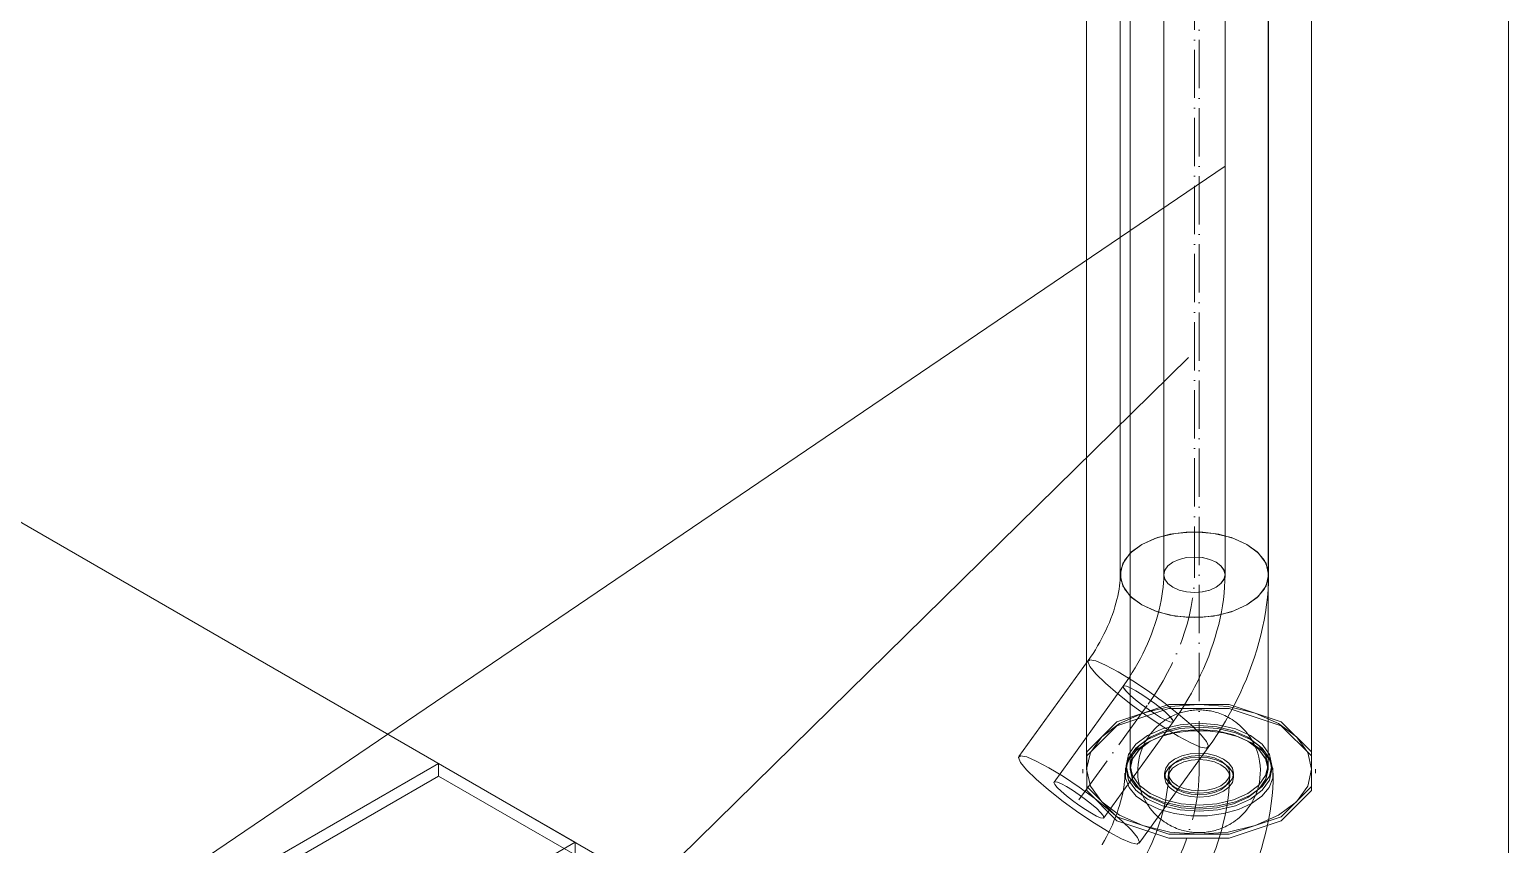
# Model space of a CAD drawing. Header units: millimetres. Extents: x -88595 to 880822, y -1054509 to -148035.
# Drawn here: x 392983.3 to 393289.5, y -312606.3 to -312437.6 of the extents above; entities that cross this region are included whole.
import ezdxf

# ---------------------------------------------------------------- set-up
doc = ezdxf.new("R2010")
doc.units = ezdxf.units.MM
doc.linetypes.add('$12$ADSK_Осевая', pattern=[14, 10, -2, 0, -2])
doc.linetypes.add('$13$ADSK_Осевая', pattern=[14, 10, -2, 0, -2])
for name, color, linetype, lineweight in [('Изоляция', 7, 'Continuous', 18), ('Марки', 7, 'Continuous', 20), ('Оборудование', 7, 'Continuous', 18), ('Трубопровод', 7, 'Continuous', 18), ('Трубопроводы', 7, 'Continuous', 18)]:
    doc.layers.add(name, color=color, linetype=linetype, lineweight=lineweight)

# ---------------------------------------------------------------- blocks, each defined once
blk = doc.blocks.new('$0$ADSK_МедьПайка_Отвод-гнутая труба - Отвод _гнутая труба_-3264728-В_ОВ3_4')
at = {"layer": 'Трубопроводы', "color": 190, "true_color": 0x8000ff}
for points in [[(20780.35, 11342.33, 0), (20779.04, 11342.91, 0), (20777.5, 11343.28, 0), (20775.86, 11343.4, 0), (20774.22, 11343.28, 0), (20772.69, 11342.91, 0), (20771.37, 11342.33, 0), (20770.36, 11341.57, 0), (20769.73, 11340.69, 0), (20769.51, 11339.74, 0), (20769.73, 11338.79, 0), (20770.36, 11337.9, 0), (20771.37, 11337.14, 0)], [(20769.51, 11339.74, 0), (20769.5, 11338.91, 0), (20769.45, 11338.05, 0), (20769.38, 11337.16, 0), (20769.28, 11336.26, 0), (20769.14, 11335.33, 0), (20768.98, 11334.38, 0), (20768.78, 11333.42, 0), (20768.55, 11332.44, 0), (20768.3, 11331.45, 0), (20768.01, 11330.46, 0), (20767.69, 11329.45, 0), (20767.34, 11328.44, 0), (20766.97, 11327.43, 0), (20766.56, 11326.41, 0), (20766.13, 11325.4, 0), (20765.67, 11324.39, 0), (20765.18, 11323.39, 0), (20764.67, 11322.39, 0), (20764.14, 11321.4, 0), (20763.58, 11320.43, 0), (20763, 11319.47, 0), (20762.4, 11318.52, 0), (20761.78, 11317.6, 0), (20761.14, 11316.69, 0)], [(20771.37, 11337.14, 0), (20772.69, 11336.56, 0), (20774.22, 11336.2, 0), (20775.86, 11336.07, 0), (20777.5, 11336.2, 0), (20779.04, 11336.56, 0), (20780.35, 11337.14, 0), (20781.36, 11337.9, 0), (20781.99, 11338.79, 0), (20782.21, 11339.74, 0), (20781.99, 11340.69, 0), (20781.36, 11341.57, 0), (20780.35, 11342.33, 0)], [(20782.21, 11339.74, 0), (20782.19, 11338.47, 0), (20782.12, 11337.2, 0), (20782.02, 11335.92, 0), (20781.87, 11334.63, 0), (20781.68, 11333.33, 0), (20781.46, 11332.02, 0), (20781.19, 11330.72, 0), (20780.89, 11329.41, 0), (20780.54, 11328.09, 0), (20780.17, 11326.78, 0), (20779.75, 11325.47, 0), (20779.3, 11324.16, 0), (20778.82, 11322.86, 0), (20778.3, 11321.56, 0), (20777.75, 11320.27, 0), (20777.16, 11318.99, 0), (20776.55, 11317.72, 0), (20775.9, 11316.46, 0), (20775.23, 11315.22, 0), (20774.52, 11313.99, 0), (20773.79, 11312.78, 0), (20773.03, 11311.58, 0), (20772.25, 11310.41, 0), (20771.44, 11309.26, 0)], [(20763.71, 11315.73, 0), (20762.64, 11316.31, 0), (20761.81, 11316.66, 0), (20761.29, 11316.76, 0), (20761.11, 11316.6, 0), (20761.28, 11316.19, 0), (20761.8, 11315.57, 0), (20762.62, 11314.76, 0), (20763.69, 11313.84, 0), (20764.93, 11312.86, 0), (20766.27, 11311.88, 0), (20767.61, 11310.98, 0), (20768.86, 11310.21, 0)], [(20768.86, 11310.21, 0), (20769.94, 11309.64, 0), (20770.76, 11309.29, 0), (20771.28, 11309.19, 0), (20771.46, 11309.35, 0), (20771.29, 11309.76, 0), (20770.78, 11310.38, 0), (20769.96, 11311.18, 0), (20768.89, 11312.11, 0), (20767.64, 11313.09, 0), (20766.3, 11314.07, 0), (20764.96, 11314.97, 0), (20763.71, 11315.73, 0)]]:
    blk.add_polyline3d(points, dxfattribs=at)
blk = doc.blocks.new('$0$ADSK_МедьПайка_Отвод-гнутая труба - Отвод _гнутая труба_-3197941-В_ОВ3_4')
at = {"layer": 'Трубопроводы', "color": 134, "true_color": 0x00a6a6}
for points in [[(20781.32, 11301.23, 0), (20780, 11301.81, 0), (20778.47, 11302.18, 0), (20776.82, 11302.31, 0), (20775.18, 11302.18, 0), (20773.65, 11301.81, 0), (20772.33, 11301.23, 0), (20771.33, 11300.47, 0), (20770.69, 11299.59, 0), (20770.47, 11298.64, 0), (20770.69, 11297.69, 0), (20771.33, 11296.81, 0), (20772.33, 11296.05, 0)], [(20772.33, 11296.05, 0), (20773.65, 11295.46, 0), (20775.18, 11295.1, 0), (20776.82, 11294.97, 0), (20778.47, 11295.1, 0), (20780, 11295.46, 0), (20781.32, 11296.05, 0), (20782.32, 11296.81, 0), (20782.96, 11297.69, 0), (20783.17, 11298.64, 0), (20782.96, 11299.59, 0), (20782.32, 11300.47, 0), (20781.32, 11301.23, 0)], [(20770.47, 11298.64, 0), (20770.46, 11297.81, 0), (20770.42, 11296.95, 0), (20770.34, 11296.06, 0), (20770.24, 11295.16, 0), (20770.11, 11294.23, 0), (20769.94, 11293.28, 0), (20769.75, 11292.32, 0), (20769.52, 11291.34, 0), (20769.26, 11290.36, 0), (20768.97, 11289.36, 0), (20768.66, 11288.35, 0), (20768.31, 11287.34, 0), (20767.93, 11286.33, 0), (20767.53, 11285.31, 0), (20767.09, 11284.3, 0), (20766.63, 11283.29, 0), (20766.15, 11282.29, 0), (20765.64, 11281.29, 0), (20765.1, 11280.31, 0), (20764.54, 11279.33, 0), (20764.5, 11279.26, 0)], [(20783.17, 11298.64, 0), (20783.15, 11297.38, 0), (20783.09, 11296.1, 0), (20782.98, 11294.82, 0), (20782.84, 11293.53, 0), (20782.65, 11292.23, 0), (20782.42, 11290.93, 0), (20782.16, 11289.62, 0), (20781.85, 11288.31, 0), (20781.51, 11287, 0), (20781.13, 11285.68, 0), (20780.72, 11284.37, 0), (20780.27, 11283.06, 0), (20779.78, 11281.76, 0), (20779.26, 11280.46, 0), (20778.71, 11279.17, 0), (20778.13, 11277.89, 0), (20777.51, 11276.62, 0), (20776.87, 11275.36, 0), (20776.19, 11274.12, 0), (20775.49, 11272.89, 0), (20775.44, 11272.8, 0)], [(20766.85, 11277.96, 0), (20765.79, 11278.57, 0), (20765.02, 11279, 0), (20764.59, 11279.23, 0), (20764.52, 11279.24, 0), (20764.83, 11279.04, 0), (20765.48, 11278.63, 0), (20766.44, 11278.04, 0), (20767.64, 11277.31, 0), (20769, 11276.5, 0), (20770.43, 11275.66, 0), (20771.82, 11274.84, 0), (20773.09, 11274.1, 0)], [(20773.09, 11274.1, 0), (20774.14, 11273.5, 0), (20774.92, 11273.07, 0), (20775.35, 11272.84, 0), (20775.42, 11272.82, 0), (20775.11, 11273.03, 0), (20774.46, 11273.44, 0), (20773.5, 11274.03, 0), (20772.3, 11274.75, 0), (20770.94, 11275.56, 0), (20769.51, 11276.41, 0), (20768.12, 11277.23, 0), (20766.85, 11277.96, 0)]]:
    blk.add_polyline3d(points, dxfattribs=at)
blk = doc.blocks.new('$0$ADSK_Наружный блок кондиционера сплит-системы1 - AV16IMVEV-4475072-В_ОВ3_4')
at = {"layer": 'Оборудование'}
for p, q in [((20840.88, 11167.99), (20840.88, 12539.7)), ((20170.35, 11559.9), (20835.03, 11176.15)), ((20089.03, 10994.48), (20619.36, 11300.67)), ((20619.36, 11300.67), (20619.36, 11298.05)), ((20619.36, 11300.67), (20647.64, 11284.34)), ((20619.36, 11298.05), (20488.54, 11222.53)), ((20619.36, 11298.05), (20647.64, 11281.72)), ((20647.64, 11284.34), (20117.31, 10978.15)), ((20647.64, 11281.72), (20647.64, 11284.34))]:
    blk.add_line(p, q, dxfattribs=at)
blk = doc.blocks.new('$0$ADSK_МедьПайка_Муфта редукционная - Муфта редукционная медная под пайку-3268058-В_ОВ3_4')
at = {"layer": 'Трубопроводы', "color": 134, "true_color": 0x00a6a6}
for p, q in [((20761.74, 11300.27), (20761.74, 11299.46)), ((20762.54, 11300.27), (20762.54, 11299.46)), ((20791.11, 11299.46), (20791.11, 11300.27)), ((20791.91, 11299.46), (20791.91, 11300.27)), ((20769.67, 11298.64), (20769.67, 11297.82)), ((20770.47, 11298.64), (20770.47, 11297.82)), ((20776.82, 11298.64), (20776.82, 11299.46)), ((20783.17, 11297.82), (20783.17, 11298.64)), ((20783.97, 11297.82), (20783.97, 11298.64))]:
    blk.add_line(p, q, dxfattribs=at)
for points in [[(20770.47, 11310.05, 0), (20770.09, 11309.81, 0), (20769.7, 11309.56, 0), (20769.3, 11309.28, 0), (20768.89, 11308.97, 0), (20768.48, 11308.62, 0), (20768.07, 11308.25, 0), (20767.66, 11307.83, 0), (20767.24, 11307.38, 0), (20766.83, 11306.89, 0), (20766.43, 11306.35, 0), (20766.05, 11305.76, 0), (20765.68, 11305.13, 0), (20765.33, 11304.46, 0), (20765.02, 11303.73, 0), (20764.75, 11302.97, 0), (20764.51, 11302.17, 0), (20764.33, 11301.34, 0), (20764.21, 11300.48, 0), (20764.14, 11299.61, 0), (20764.13, 11298.73, 0), (20764.18, 11297.85, 0), (20764.29, 11296.99, 0), (20764.46, 11296.15, 0), (20764.68, 11295.34, 0), (20764.94, 11294.56, 0), (20765.25, 11293.83, 0), (20765.58, 11293.14, 0), (20765.95, 11292.5, 0), (20766.33, 11291.9, 0), (20766.72, 11291.35, 0), (20767.13, 11290.84, 0), (20767.54, 11290.38, 0), (20767.96, 11289.95, 0), (20768.37, 11289.57, 0), (20768.78, 11289.22, 0), (20769.19, 11288.9, 0), (20769.59, 11288.61, 0), (20769.99, 11288.35, 0), (20770.37, 11288.11, 0), (20770.75, 11287.89, 0), (20771.12, 11287.7, 0), (20771.49, 11287.52, 0), (20771.84, 11287.37, 0), (20772.19, 11287.22, 0), (20772.53, 11287.09, 0), (20772.87, 11286.98, 0), (20773.2, 11286.88, 0), (20773.52, 11286.78, 0), (20773.84, 11286.7, 0), (20774.16, 11286.63, 0), (20774.47, 11286.57, 0), (20774.77, 11286.51, 0), (20775.08, 11286.47, 0), (20775.38, 11286.43, 0), (20775.68, 11286.4, 0), (20775.97, 11286.38, 0), (20776.27, 11286.36, 0), (20776.56, 11286.35, 0), (20776.85, 11286.35, 0), (20777.15, 11286.35, 0), (20777.44, 11286.36, 0), (20777.74, 11286.38, 0), (20778.03, 11286.4, 0), (20778.33, 11286.44, 0), (20778.63, 11286.48, 0), (20778.93, 11286.52, 0), (20779.24, 11286.58, 0), (20779.55, 11286.64, 0), (20779.87, 11286.72, 0), (20780.19, 11286.8, 0), (20780.51, 11286.89, 0), (20780.84, 11287, 0), (20781.18, 11287.12, 0), (20781.52, 11287.25, 0), (20781.87, 11287.39, 0), (20782.23, 11287.56, 0), (20782.6, 11287.73, 0), (20782.97, 11287.93, 0), (20783.17, 11288.05, 0)], [(20783.17, 11288.05, 0), (20783.56, 11288.28, 0), (20783.95, 11288.54, 0), (20784.35, 11288.82, 0), (20784.76, 11289.13, 0), (20785.17, 11289.47, 0), (20785.58, 11289.85, 0), (20785.99, 11290.26, 0), (20786.41, 11290.71, 0), (20786.82, 11291.21, 0), (20787.22, 11291.75, 0), (20787.6, 11292.33, 0), (20787.97, 11292.96, 0), (20788.32, 11293.64, 0), (20788.63, 11294.36, 0), (20788.9, 11295.12, 0), (20789.14, 11295.93, 0), (20789.32, 11296.76, 0), (20789.44, 11297.62, 0), (20789.51, 11298.49, 0), (20789.52, 11299.37, 0), (20789.47, 11300.24, 0), (20789.36, 11301.11, 0), (20789.19, 11301.95, 0), (20788.97, 11302.76, 0), (20788.71, 11303.53, 0), (20788.4, 11304.27, 0), (20788.07, 11304.96, 0), (20787.7, 11305.6, 0), (20787.32, 11306.2, 0), (20786.93, 11306.75, 0), (20786.52, 11307.25, 0), (20786.11, 11307.72, 0), (20785.69, 11308.14, 0), (20785.28, 11308.53, 0), (20784.87, 11308.88, 0), (20784.46, 11309.2, 0), (20784.06, 11309.49, 0), (20783.66, 11309.75, 0), (20783.28, 11309.99, 0), (20782.9, 11310.2, 0), (20782.53, 11310.4, 0), (20782.16, 11310.57, 0), (20781.81, 11310.73, 0), (20781.46, 11310.87, 0), (20781.12, 11311, 0), (20780.78, 11311.12, 0), (20780.45, 11311.22, 0), (20780.13, 11311.31, 0), (20779.81, 11311.39, 0), (20779.49, 11311.46, 0), (20779.18, 11311.53, 0), (20778.88, 11311.58, 0), (20778.57, 11311.63, 0), (20778.27, 11311.66, 0), (20777.97, 11311.7, 0), (20777.68, 11311.72, 0), (20777.38, 11311.73, 0), (20777.09, 11311.74, 0), (20776.8, 11311.75, 0), (20776.5, 11311.74, 0), (20776.21, 11311.73, 0), (20775.91, 11311.71, 0), (20775.62, 11311.69, 0), (20775.32, 11311.66, 0), (20775.02, 11311.62, 0), (20774.72, 11311.57, 0), (20774.41, 11311.52, 0), (20774.1, 11311.45, 0), (20773.78, 11311.38, 0), (20773.46, 11311.29, 0), (20773.14, 11311.2, 0), (20772.81, 11311.1, 0), (20772.47, 11310.98, 0), (20772.13, 11310.85, 0), (20771.78, 11310.7, 0), (20771.42, 11310.54, 0), (20771.05, 11310.36, 0), (20770.68, 11310.16, 0), (20770.47, 11310.05, 0)], [(20766.16, 11306.43, 0), (20763.76, 11304.63, 0), (20762.25, 11302.53, 0), (20761.74, 11300.27, 0), (20762.25, 11298.02, 0), (20763.76, 11295.92, 0), (20766.16, 11294.11, 0), (20769.28, 11292.73, 0), (20772.92, 11291.86, 0), (20776.82, 11291.56, 0), (20780.73, 11291.86, 0), (20784.37, 11292.73, 0), (20787.49, 11294.11, 0)], [(20786.93, 11294.44, 0), (20783.97, 11293.13, 0), (20780.52, 11292.31, 0), (20776.82, 11292.02, 0), (20773.13, 11292.31, 0), (20769.68, 11293.13, 0), (20766.72, 11294.44, 0), (20764.45, 11296.15, 0), (20763.03, 11298.14, 0), (20762.54, 11300.27, 0), (20763.03, 11302.41, 0), (20764.45, 11304.4, 0), (20766.72, 11306.1, 0)], [(20787.49, 11294.11, 0), (20789.89, 11295.92, 0), (20791.4, 11298.02, 0), (20791.91, 11300.27, 0), (20791.4, 11302.53, 0), (20789.89, 11304.63, 0), (20787.49, 11306.43, 0), (20784.37, 11307.81, 0), (20780.73, 11308.68, 0), (20776.82, 11308.98, 0), (20772.92, 11308.68, 0), (20769.28, 11307.81, 0), (20766.16, 11306.43, 0)], [(20787.49, 11293.3, 0), (20789.89, 11295.1, 0), (20791.4, 11297.2, 0), (20791.91, 11299.46, 0), (20791.4, 11301.71, 0), (20789.89, 11303.81, 0), (20787.49, 11305.61, 0), (20784.37, 11307, 0), (20780.73, 11307.87, 0), (20776.82, 11308.16, 0), (20772.92, 11307.87, 0), (20769.28, 11307, 0), (20766.16, 11305.61, 0)], [(20766.16, 11305.61, 0), (20769.28, 11307, 0), (20772.92, 11307.87, 0), (20776.82, 11308.16, 0), (20780.73, 11307.87, 0), (20784.37, 11307, 0), (20787.49, 11305.61, 0), (20789.89, 11303.81, 0), (20791.4, 11301.71, 0), (20791.91, 11299.46, 0), (20791.4, 11297.2, 0), (20789.89, 11295.1, 0), (20787.49, 11293.3, 0)], [(20766.72, 11306.1, 0), (20769.68, 11307.41, 0), (20773.13, 11308.24, 0), (20776.82, 11308.52, 0), (20780.52, 11308.24, 0), (20783.97, 11307.41, 0), (20786.93, 11306.1, 0), (20789.2, 11304.4, 0), (20790.62, 11302.41, 0), (20791.11, 11300.27, 0), (20790.62, 11298.14, 0), (20789.2, 11296.15, 0), (20786.93, 11294.44, 0)], [(20786.93, 11293.62, 0), (20789.2, 11295.33, 0), (20790.62, 11297.32, 0), (20791.11, 11299.46, 0), (20790.62, 11301.59, 0), (20789.2, 11303.58, 0), (20786.93, 11305.29, 0), (20783.97, 11306.6, 0), (20780.52, 11307.42, 0), (20776.82, 11307.7, 0), (20773.13, 11307.42, 0), (20769.68, 11306.6, 0), (20766.72, 11305.29, 0)], [(20766.16, 11305.61, 0), (20763.76, 11303.81, 0), (20762.25, 11301.71, 0), (20761.74, 11299.46, 0), (20762.25, 11297.2, 0), (20763.76, 11295.1, 0), (20766.16, 11293.3, 0), (20769.28, 11291.91, 0), (20772.92, 11291.04, 0), (20776.82, 11290.75, 0), (20780.73, 11291.04, 0), (20784.37, 11291.91, 0), (20787.49, 11293.3, 0)], [(20787.49, 11293.3, 0), (20784.37, 11291.91, 0), (20780.73, 11291.04, 0), (20776.82, 11290.75, 0), (20772.92, 11291.04, 0), (20769.28, 11291.91, 0), (20766.16, 11293.3, 0), (20763.76, 11295.1, 0), (20762.25, 11297.2, 0), (20761.74, 11299.46, 0), (20762.25, 11301.71, 0), (20763.76, 11303.81, 0), (20766.16, 11305.61, 0)], [(20766.72, 11305.29, 0), (20764.45, 11303.58, 0), (20763.03, 11301.59, 0), (20762.54, 11299.46, 0), (20763.03, 11297.32, 0), (20764.45, 11295.33, 0), (20766.72, 11293.62, 0), (20769.68, 11292.31, 0), (20773.13, 11291.49, 0), (20776.82, 11291.21, 0), (20780.52, 11291.49, 0), (20783.97, 11292.31, 0), (20786.93, 11293.62, 0)], [(20781.88, 11295.72, 0), (20780.4, 11295.06, 0), (20778.68, 11294.65, 0), (20776.82, 11294.51, 0), (20774.97, 11294.65, 0), (20773.25, 11295.06, 0), (20771.77, 11295.72, 0), (20770.63, 11296.58, 0), (20769.92, 11297.57, 0), (20769.67, 11298.64, 0), (20769.92, 11299.71, 0), (20770.63, 11300.7, 0), (20771.77, 11301.56, 0)], [(20771.77, 11301.56, 0), (20770.63, 11300.7, 0), (20769.92, 11299.71, 0), (20769.67, 11298.64, 0), (20769.92, 11297.57, 0), (20770.63, 11296.58, 0), (20771.77, 11295.72, 0), (20773.25, 11295.06, 0), (20774.97, 11294.65, 0), (20776.82, 11294.51, 0), (20778.68, 11294.65, 0), (20780.4, 11295.06, 0), (20781.88, 11295.72, 0)], [(20781.88, 11294.9, 0), (20780.4, 11294.25, 0), (20778.68, 11293.84, 0), (20776.82, 11293.69, 0), (20774.97, 11293.84, 0), (20773.25, 11294.25, 0), (20771.77, 11294.9, 0), (20770.63, 11295.76, 0), (20769.92, 11296.75, 0), (20769.67, 11297.82, 0), (20769.92, 11298.89, 0), (20770.63, 11299.89, 0), (20771.77, 11300.74, 0)], [(20781.32, 11296.05, 0), (20780, 11295.46, 0), (20778.47, 11295.1, 0), (20776.82, 11294.97, 0), (20775.18, 11295.1, 0), (20773.65, 11295.46, 0), (20772.33, 11296.05, 0), (20771.33, 11296.81, 0), (20770.69, 11297.69, 0), (20770.47, 11298.64, 0), (20770.69, 11299.59, 0), (20771.33, 11300.47, 0), (20772.33, 11301.23, 0)], [(20772.33, 11300.41, 0), (20771.33, 11299.66, 0), (20770.69, 11298.77, 0), (20770.47, 11297.82, 0), (20770.69, 11296.87, 0), (20771.33, 11295.99, 0), (20772.33, 11295.23, 0), (20773.65, 11294.65, 0), (20775.18, 11294.28, 0), (20776.82, 11294.16, 0), (20778.47, 11294.28, 0), (20780, 11294.65, 0), (20781.32, 11295.23, 0)], [(20771.77, 11301.56, 0), (20773.25, 11302.21, 0), (20774.97, 11302.63, 0), (20776.82, 11302.77, 0), (20778.68, 11302.63, 0), (20780.4, 11302.21, 0), (20781.88, 11301.56, 0), (20783.02, 11300.7, 0), (20783.73, 11299.71, 0), (20783.97, 11298.64, 0), (20783.73, 11297.57, 0), (20783.02, 11296.58, 0), (20781.88, 11295.72, 0)], [(20781.88, 11295.72, 0), (20783.02, 11296.58, 0), (20783.73, 11297.57, 0), (20783.97, 11298.64, 0), (20783.73, 11299.71, 0), (20783.02, 11300.7, 0), (20781.88, 11301.56, 0), (20780.4, 11302.21, 0), (20778.68, 11302.63, 0), (20776.82, 11302.77, 0), (20774.97, 11302.63, 0), (20773.25, 11302.21, 0), (20771.77, 11301.56, 0)], [(20771.77, 11300.74, 0), (20773.25, 11301.4, 0), (20774.97, 11301.81, 0), (20776.82, 11301.95, 0), (20778.68, 11301.81, 0), (20780.4, 11301.4, 0), (20781.88, 11300.74, 0), (20783.02, 11299.89, 0), (20783.73, 11298.89, 0), (20783.97, 11297.82, 0), (20783.73, 11296.75, 0), (20783.02, 11295.76, 0), (20781.88, 11294.9, 0)], [(20772.33, 11301.23, 0), (20773.65, 11301.81, 0), (20775.18, 11302.18, 0), (20776.82, 11302.31, 0), (20778.47, 11302.18, 0), (20780, 11301.81, 0), (20781.32, 11301.23, 0), (20782.32, 11300.47, 0), (20782.96, 11299.59, 0), (20783.17, 11298.64, 0), (20782.96, 11297.69, 0), (20782.32, 11296.81, 0), (20781.32, 11296.05, 0)], [(20781.32, 11295.23, 0), (20782.32, 11295.99, 0), (20782.96, 11296.87, 0), (20783.17, 11297.82, 0), (20782.96, 11298.77, 0), (20782.32, 11299.66, 0), (20781.32, 11300.41, 0), (20780, 11301, 0), (20778.47, 11301.36, 0), (20776.82, 11301.49, 0), (20775.18, 11301.36, 0), (20773.65, 11301, 0), (20772.33, 11300.41, 0)]]:
    blk.add_polyline3d(points, dxfattribs=at)

msp = doc.modelspace()

# ---------------------------------------------------------------- linework, layer by layer
at = {"layer": 'Изоляция', "color": 134, "true_color": 0x00a6a6}
for p, q in [((393202.18, -312317.73), (393202.18, -312590.73)), ((393248.75, -312590.73), (393248.75, -312328.86)), ((393201.38, -312590.73), (393201.38, -312591.54)), ((393249.55, -312591.54), (393249.55, -312590.73))]:
    msp.add_line(p, q, dxfattribs=at)
at = {"layer": 'Изоляция', "color": 190, "true_color": 0x8000ff}
for p, q in [((393209.15, -312349.78), (393209.15, -312550.44)), ((393239.85, -312550.44), (393239.85, -312349.78)), ((393202.48, -312568.23), (393188.15, -312588.09)), ((393213.05, -312606.05), (393227.38, -312586.19))]:
    msp.add_line(p, q, dxfattribs=at)
for points in [[(393213.65, -312544.18, 0), (393216.83, -312542.77, 0), (393220.53, -312541.88, 0), (393224.5, -312541.58, 0), (393228.48, -312541.88, 0), (393232.18, -312542.77, 0), (393235.36, -312544.18, 0)], [(393235.36, -312544.18, 0), (393232.67, -312542.94, 0), (393229.57, -312542.08, 0), (393226.22, -312541.64, 0), (393222.78, -312541.64, 0), (393219.43, -312542.08, 0), (393216.34, -312542.94, 0), (393213.65, -312544.18, 0)], [(393213.65, -312556.71, 0), (393211.21, -312554.88, 0), (393209.68, -312552.74, 0), (393209.15, -312550.44, 0), (393209.68, -312548.15, 0), (393211.21, -312546.01, 0), (393213.65, -312544.18, 0)], [(393213.65, -312544.18, 0), (393211.51, -312545.73, 0), (393210.02, -312547.52, 0), (393209.25, -312549.45, 0), (393209.25, -312551.44, 0), (393210.02, -312553.37, 0), (393211.51, -312555.16, 0), (393213.65, -312556.71, 0)], [(393235.36, -312544.18, 0), (393237.8, -312546.01, 0), (393239.33, -312548.15, 0), (393239.85, -312550.44, 0), (393239.33, -312552.74, 0), (393237.8, -312554.88, 0), (393235.36, -312556.71, 0)], [(393235.36, -312556.71, 0), (393237.5, -312555.16, 0), (393238.99, -312553.37, 0), (393239.76, -312551.43, 0), (393239.76, -312549.45, 0), (393238.99, -312547.52, 0), (393237.5, -312545.73, 0), (393235.36, -312544.18, 0)], [(393209.15, -312550.44, 0), (393209.15, -312550.97, 0), (393209.12, -312551.54, 0), (393209.07, -312552.14, 0), (393208.99, -312552.77, 0), (393208.9, -312553.44, 0), (393208.78, -312554.13, 0), (393208.63, -312554.85, 0), (393208.46, -312555.59, 0), (393208.26, -312556.35, 0), (393208.04, -312557.12, 0), (393207.79, -312557.91, 0), (393207.51, -312558.71, 0), (393207.21, -312559.52, 0), (393206.89, -312560.33, 0), (393206.54, -312561.15, 0), (393206.17, -312561.96, 0), (393205.77, -312562.78, 0), (393205.36, -312563.59, 0), (393204.92, -312564.39, 0), (393204.47, -312565.19, 0), (393203.99, -312565.97, 0), (393203.51, -312566.74, 0), (393203, -312567.49, 0), (393202.48, -312568.23, 0)], [(393239.85, -312550.44, 0), (393239.83, -312552.01, 0), (393239.75, -312553.58, 0), (393239.62, -312555.15, 0), (393239.44, -312556.71, 0), (393239.22, -312558.27, 0), (393238.94, -312559.83, 0), (393238.63, -312561.38, 0), (393238.27, -312562.93, 0), (393237.87, -312564.47, 0), (393237.43, -312566, 0), (393236.94, -312567.53, 0), (393236.42, -312569.05, 0), (393235.86, -312570.56, 0), (393235.26, -312572.06, 0), (393234.63, -312573.55, 0), (393233.95, -312575.02, 0), (393233.25, -312576.48, 0), (393232.51, -312577.92, 0), (393231.73, -312579.35, 0), (393230.92, -312580.76, 0), (393230.08, -312582.15, 0), (393229.21, -312583.52, 0), (393228.31, -312584.87, 0), (393227.38, -312586.19, 0)], [(393235.36, -312556.71, 0), (393232.18, -312558.12, 0), (393228.48, -312559, 0), (393224.5, -312559.31, 0), (393220.53, -312559, 0), (393216.83, -312558.12, 0), (393213.65, -312556.71, 0)], [(393213.65, -312556.71, 0), (393216.34, -312557.95, 0), (393219.44, -312558.81, 0), (393222.79, -312559.25, 0), (393226.23, -312559.25, 0), (393229.58, -312558.81, 0), (393232.67, -312557.95, 0), (393235.36, -312556.71, 0)], [(393202.42, -312568.44, 0), (393202.85, -312568.06, 0), (393204.11, -312568.3, 0), (393206.11, -312569.14, 0), (393208.71, -312570.53, 0), (393211.73, -312572.38, 0), (393214.97, -312574.56, 0)], [(393208.71, -312570.53, 0), (393206.11, -312569.14, 0), (393204.11, -312568.3, 0), (393202.85, -312568.06, 0), (393202.42, -312568.44, 0), (393202.84, -312569.43, 0), (393204.08, -312570.94, 0)], [(393214.9, -312579.85, 0), (393211.66, -312577.49, 0), (393208.64, -312575.12, 0), (393206.06, -312572.88, 0), (393204.08, -312570.94, 0), (393202.84, -312569.43, 0), (393202.42, -312568.44, 0)], [(393204.08, -312570.94, 0), (393206.06, -312572.88, 0), (393208.64, -312575.12, 0), (393211.66, -312577.49, 0), (393214.9, -312579.85, 0), (393218.14, -312582.03, 0), (393221.16, -312583.88, 0)], [(393225.79, -312583.47, 0), (393223.8, -312581.53, 0), (393221.22, -312579.3, 0), (393218.2, -312576.92, 0), (393214.97, -312574.56, 0), (393211.73, -312572.38, 0), (393208.71, -312570.53, 0)], [(393214.97, -312574.56, 0), (393218.2, -312576.92, 0), (393221.22, -312579.3, 0), (393223.8, -312581.53, 0), (393225.79, -312583.47, 0), (393227.03, -312584.99, 0), (393227.44, -312585.97, 0)], [(393227.44, -312585.97, 0), (393227.01, -312586.36, 0), (393225.75, -312586.12, 0), (393223.75, -312585.27, 0), (393221.16, -312583.88, 0), (393218.14, -312582.03, 0), (393214.9, -312579.85, 0)], [(393221.16, -312583.88, 0), (393223.75, -312585.27, 0), (393225.75, -312586.12, 0), (393227.01, -312586.36, 0), (393227.44, -312585.97, 0), (393227.03, -312584.99, 0), (393225.79, -312583.47, 0)], [(393200.63, -312594.43, 0), (393197.39, -312592.25, 0), (393194.37, -312590.4, 0), (393191.77, -312589.01, 0), (393189.78, -312588.16, 0), (393188.52, -312587.92, 0), (393188.08, -312588.31, 0)], [(393188.08, -312588.31, 0), (393188.5, -312589.29, 0), (393189.74, -312590.81, 0), (393191.72, -312592.75, 0), (393194.31, -312594.98, 0), (393197.32, -312597.36, 0), (393200.56, -312599.72, 0)], [(393213.11, -312605.84, 0), (393212.69, -312604.85, 0), (393211.45, -312603.34, 0), (393209.47, -312601.4, 0), (393206.88, -312599.16, 0), (393203.87, -312596.79, 0), (393200.63, -312594.43, 0)], [(393200.56, -312599.72, 0), (393203.8, -312601.9, 0), (393206.82, -312603.74, 0), (393209.42, -312605.14, 0), (393211.42, -312605.98, 0), (393212.67, -312606.22, 0), (393213.11, -312605.84, 0)]]:
    msp.add_polyline3d(points, dxfattribs=at)
at = {"layer": 'Изоляция', "color": 134, "true_color": 0x00a6a6}
for points in [[(393242.5, -312580.89, 0), (393231.7, -312577.29, 0), (393219.24, -312577.29, 0), (393208.44, -312580.89, 0)], [(393209, -312581.22, 0), (393213.83, -312579.08, 0), (393219.44, -312577.74, 0), (393225.47, -312577.28, 0), (393231.5, -312577.74, 0), (393237.11, -312579.08, 0), (393241.93, -312581.22, 0)], [(393208.44, -312580.89, 0), (393202.21, -312587.13, 0), (393202.21, -312594.32, 0), (393208.44, -312600.56, 0)], [(393208.44, -312581.71, 0), (393219.24, -312578.11, 0), (393231.7, -312578.11, 0), (393242.5, -312581.71, 0)], [(393242.5, -312600.56, 0), (393248.73, -312594.32, 0), (393248.73, -312587.13, 0), (393242.5, -312580.89, 0)], [(393209, -312600.23, 0), (393205.3, -312597.45, 0), (393202.98, -312594.2, 0), (393202.18, -312590.73, 0), (393202.98, -312587.25, 0), (393205.3, -312584, 0), (393209, -312581.22, 0)], [(393208.44, -312601.37, 0), (393202.21, -312595.14, 0), (393202.21, -312587.94, 0), (393208.44, -312581.71, 0)], [(393236.32, -312585.28, 0), (393233.63, -312584.04, 0), (393230.54, -312583.18, 0), (393227.19, -312582.73, 0), (393223.75, -312582.74, 0), (393220.4, -312583.18, 0), (393217.3, -312584.04, 0), (393214.62, -312585.28, 0)], [(393241.93, -312581.22, 0), (393245.64, -312584, 0), (393247.96, -312587.25, 0), (393248.75, -312590.73, 0), (393247.96, -312594.2, 0), (393245.64, -312597.45, 0), (393241.93, -312600.23, 0)], [(393242.5, -312581.71, 0), (393248.73, -312587.94, 0), (393248.73, -312595.14, 0), (393242.5, -312601.37, 0)], [(393214.62, -312585.28, 0), (393212.47, -312586.83, 0), (393210.98, -312588.62, 0), (393210.22, -312590.55, 0), (393210.22, -312592.54, 0), (393210.98, -312594.47, 0), (393212.47, -312596.26, 0), (393214.62, -312597.81, 0)], [(393236.32, -312597.81, 0), (393238.47, -312596.26, 0), (393239.96, -312594.47, 0), (393240.72, -312592.53, 0), (393240.72, -312590.55, 0), (393239.96, -312588.61, 0), (393238.47, -312586.83, 0), (393236.32, -312585.28, 0)], [(393210.12, -312591.54, 0), (393210.11, -312592.07, 0), (393210.08, -312592.63, 0), (393210.03, -312593.23, 0), (393209.96, -312593.87, 0), (393209.86, -312594.53, 0), (393209.74, -312595.23, 0), (393209.6, -312595.95, 0), (393209.42, -312596.68, 0), (393209.23, -312597.44, 0), (393209, -312598.22, 0), (393208.75, -312599.01, 0), (393208.48, -312599.81, 0), (393208.18, -312600.61, 0), (393207.85, -312601.43, 0), (393207.51, -312602.24, 0), (393207.13, -312603.06, 0), (393206.74, -312603.88, 0), (393206.32, -312604.69, 0), (393205.89, -312605.49, 0), (393205.43, -312606.28, 0), (393205.4, -312606.34, 0)], [(393240.82, -312591.54, 0), (393240.79, -312593.11, 0), (393240.71, -312594.68, 0), (393240.58, -312596.24, 0), (393240.41, -312597.81, 0), (393240.18, -312599.37, 0), (393239.91, -312600.92, 0), (393239.59, -312602.48, 0), (393239.23, -312604.02, 0), (393238.83, -312605.57, 0), (393238.39, -312607.1, 0), (393237.91, -312608.63, 0), (393237.39, -312610.15, 0), (393236.82, -312611.66, 0), (393236.23, -312613.16, 0), (393235.59, -312614.64, 0), (393234.92, -312616.12, 0), (393234.21, -312617.58, 0), (393233.47, -312619.02, 0), (393232.7, -312620.45, 0), (393231.89, -312621.86, 0), (393231.83, -312621.96, 0)], [(393214.62, -312597.81, 0), (393217.3, -312599.05, 0), (393220.4, -312599.91, 0), (393223.75, -312600.35, 0), (393227.19, -312600.35, 0), (393230.54, -312599.91, 0), (393233.64, -312599.05, 0), (393236.32, -312597.81, 0)], [(393208.44, -312600.56, 0), (393219.24, -312604.16, 0), (393231.7, -312604.16, 0), (393242.5, -312600.56, 0)], [(393242.5, -312601.37, 0), (393231.7, -312604.97, 0), (393219.24, -312604.97, 0), (393208.44, -312601.37, 0)], [(393241.93, -312600.23, 0), (393237.11, -312602.37, 0), (393231.5, -312603.71, 0), (393225.47, -312604.17, 0), (393219.44, -312603.71, 0), (393213.83, -312602.37, 0), (393209, -312600.23, 0)]]:
    msp.add_polyline3d(points, dxfattribs=at)
at = {"layer": 'Марки'}
for p, q in [((393230.89, -312465.87), (392141.6, -313204.39)), ((393223.3, -312505.49), (392141.6, -313567.1))]:
    msp.add_line(p, q, dxfattribs=at)
at = {"layer": 'Трубопровод', "color": 134, "true_color": 0x00a6a6}
for p, q in [((393211.18, -312333.09), (393211.18, -312590.73)), ((393239.75, -312590.73), (393239.75, -312333.09))]:
    msp.add_line(p, q, dxfattribs=at)
at = {"layer": 'Трубопровод', "color": 134, "linetype": '$12$ADSK_Осевая', "true_color": 0x00a6a6}
msp.add_line((393225.47, -312590.73), (393225.47, -312333.09), dxfattribs=at)
msp.add_line((393225.47, -312590.73), (393225.47, -312333.09), dxfattribs=at)
at = {"layer": 'Трубопровод', "color": 190, "true_color": 0x8000ff}
for p, q in [((393218.15, -312349.78), (393218.15, -312550.44)), ((393230.85, -312550.44), (393230.85, -312349.78)), ((393209.78, -312573.49), (393195.45, -312593.36)), ((393205.75, -312600.79), (393220.08, -312580.92))]:
    msp.add_line(p, q, dxfattribs=at)
at = {"layer": 'Трубопровод', "color": 190, "linetype": '$12$ADSK_Осевая', "true_color": 0x8000ff}
for p, q in [((393224.5, -312550.44), (393224.5, -312349.78)), ((393224.5, -312550.44), (393224.5, -312349.78)), ((393200.6, -312597.07), (393214.93, -312577.21)), ((393200.6, -312597.07), (393214.93, -312577.21))]:
    msp.add_line(p, q, dxfattribs=at)
at = {"layer": 'Трубопровод', "color": 190, "true_color": 0x8000ff}
for points in [[(393220.01, -312547.85, 0), (393221.33, -312547.27, 0), (393222.86, -312546.9, 0), (393224.5, -312546.78, 0), (393226.15, -312546.9, 0), (393227.68, -312547.27, 0), (393229, -312547.85, 0)], [(393220.01, -312553.04, 0), (393219.01, -312552.28, 0), (393218.37, -312551.39, 0), (393218.15, -312550.44, 0), (393218.37, -312549.5, 0), (393219.01, -312548.61, 0), (393220.01, -312547.85, 0)], [(393229, -312547.85, 0), (393230, -312548.61, 0), (393230.64, -312549.5, 0), (393230.85, -312550.44, 0), (393230.64, -312551.39, 0), (393230, -312552.28, 0), (393229, -312553.04, 0)], [(393229, -312553.04, 0), (393227.68, -312553.62, 0), (393226.15, -312553.99, 0), (393224.5, -312554.11, 0), (393222.86, -312553.99, 0), (393221.33, -312553.62, 0), (393220.01, -312553.04, 0)], [(393210.44, -312574.61, 0), (393209.93, -312573.99, 0), (393209.76, -312573.58, 0), (393209.94, -312573.42, 0), (393210.46, -312573.52, 0), (393211.28, -312573.87, 0), (393212.36, -312574.45, 0)], [(393217.51, -312579.97, 0), (393216.26, -312579.2, 0), (393214.92, -312578.3, 0), (393213.58, -312577.33, 0), (393212.33, -312576.34, 0), (393211.26, -312575.42, 0), (393210.44, -312574.61, 0)], [(393212.36, -312574.45, 0), (393213.61, -312575.21, 0), (393214.95, -312576.11, 0), (393216.29, -312577.09, 0), (393217.53, -312578.07, 0), (393218.6, -312579, 0), (393219.42, -312579.8, 0)], [(393219.42, -312579.8, 0), (393219.94, -312580.43, 0), (393220.11, -312580.83, 0), (393219.93, -312580.99, 0), (393219.41, -312580.89, 0), (393218.58, -312580.54, 0), (393217.51, -312579.97, 0)], [(393198.02, -312594.31, 0), (393196.95, -312593.74, 0), (393196.12, -312593.39, 0), (393195.6, -312593.29, 0), (393195.42, -312593.45, 0), (393195.59, -312593.85, 0), (393196.11, -312594.48, 0)], [(393196.11, -312594.48, 0), (393196.93, -312595.28, 0), (393198, -312596.21, 0), (393199.24, -312597.19, 0), (393200.58, -312598.17, 0), (393201.92, -312599.07, 0), (393203.17, -312599.83, 0)], [(393205.09, -312599.66, 0), (393204.27, -312598.86, 0), (393203.2, -312597.94, 0), (393201.95, -312596.95, 0), (393200.61, -312595.98, 0), (393199.27, -312595.08, 0), (393198.02, -312594.31, 0)], [(393203.17, -312599.83, 0), (393204.25, -312600.41, 0), (393205.07, -312600.76, 0), (393205.59, -312600.86, 0), (393205.77, -312600.7, 0), (393205.6, -312600.29, 0), (393205.09, -312599.66, 0)]]:
    msp.add_polyline3d(points, dxfattribs=at)
at = {"layer": 'Трубопровод', "color": 134, "true_color": 0x00a6a6}
for points in [[(393215.37, -312584.89, 0), (393218.33, -312583.58, 0), (393221.77, -312582.76, 0), (393225.47, -312582.48, 0), (393229.17, -312582.76, 0), (393232.61, -312583.58, 0), (393235.57, -312584.89, 0)], [(393215.37, -312596.56, 0), (393213.1, -312594.85, 0), (393211.67, -312592.86, 0), (393211.18, -312590.73, 0), (393211.67, -312588.59, 0), (393213.1, -312586.6, 0), (393215.37, -312584.89, 0)], [(393235.57, -312584.89, 0), (393237.84, -312586.6, 0), (393239.27, -312588.59, 0), (393239.75, -312590.73, 0), (393239.27, -312592.86, 0), (393237.84, -312594.85, 0), (393235.57, -312596.56, 0)], [(393235.57, -312596.56, 0), (393232.61, -312597.87, 0), (393229.17, -312598.69, 0), (393225.47, -312598.97, 0), (393221.77, -312598.69, 0), (393218.33, -312597.87, 0), (393215.37, -312596.56, 0)]]:
    msp.add_polyline3d(points, dxfattribs=at)
at = {"layer": 'Трубопроводы', "color": 190, "linetype": '$13$ADSK_Осевая', "true_color": 0x8000ff}
msp.add_ellipse((393202.05, -312563.41), major_axis=(15.88, 27.5), ratio=0.57735, start_param=4.537856, end_param=5.497787, dxfattribs=at)
at = {"layer": 'Трубопроводы', "color": 134, "linetype": '$13$ADSK_Осевая', "true_color": 0x00a6a6}
msp.add_ellipse((393203.02, -312604.5), major_axis=(15.87, 27.5), ratio=0.57735, start_param=4.694936, end_param=5.497787, dxfattribs=at)

# ---------------------------------------------------------------- block references
at = {"layer": 'Оборудование'}
msp.add_blockref('$0$ADSK_Наружный блок кондиционера сплит-системы1 - AV16IMVEV-4475072-В_ОВ3_4', (372448.64, -323890.18), dxfattribs=at)
at = {"layer": 'Трубопроводы', "color": 190, "true_color": 0x8000ff}
msp.add_blockref('$0$ADSK_МедьПайка_Отвод-гнутая труба - Отвод _гнутая труба_-3264728-В_ОВ3_4', (372448.64, -323890.18), dxfattribs=at)
at = {"layer": 'Трубопроводы', "color": 134, "true_color": 0x00a6a6}
for name in ['$0$ADSK_МедьПайка_Муфта редукционная - Муфта редукционная медная под пайку-3268058-В_ОВ3_4', '$0$ADSK_МедьПайка_Отвод-гнутая труба - Отвод _гнутая труба_-3197941-В_ОВ3_4']:
    msp.add_blockref(name, (372448.64, -323890.18), dxfattribs=at)

doc.saveas('drawing.dxf')
